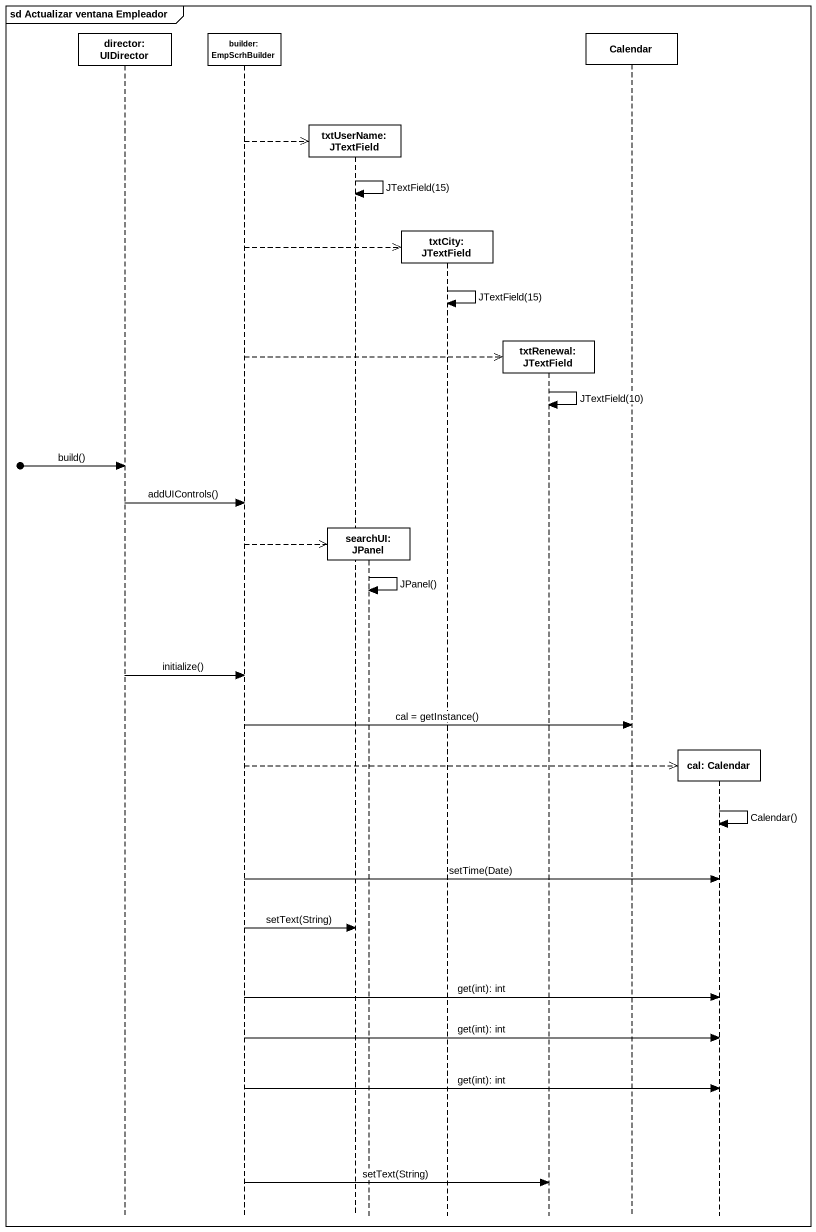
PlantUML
@startuml
mainframe sd Actualizar ventana Empleador
hide footbox
participant "director: UIDirector" as director_UIDirector
participant "builder: EmpScrhBuilder" as builder_EmpScrhBuilder
participant "txtUserName: JTextField" as txtUserName_JTextField
participant "searchUI: JPanel" as searchUI_JPanel
participant "txtCity: JTextField" as txtCity_JTextField
participant "txtRenewal: JTextField" as txtRenewal_JTextField
participant Calendar
participant "cal: Calendar" as cal_Calendar

builder_EmpScrhBuilder -->> txtUserName_JTextField **
txtUserName_JTextField -> txtUserName_JTextField : JTextField(15)
builder_EmpScrhBuilder -->> txtCity_JTextField **
txtCity_JTextField -> txtCity_JTextField : JTextField(15)
builder_EmpScrhBuilder -->> txtRenewal_JTextField **
txtRenewal_JTextField -> txtRenewal_JTextField : JTextField(10)
[o-> director_UIDirector : build()
director_UIDirector -> builder_EmpScrhBuilder : addUIControls()
builder_EmpScrhBuilder -->> searchUI_JPanel **
searchUI_JPanel -> searchUI_JPanel : JPanel()
director_UIDirector -> builder_EmpScrhBuilder : initialize()
builder_EmpScrhBuilder -> Calendar : cal = getInstance()
builder_EmpScrhBuilder -->> cal_Calendar **
cal_Calendar -> cal_Calendar : Calendar()
builder_EmpScrhBuilder -> cal_Calendar : setTime(Date)
builder_EmpScrhBuilder -> txtUserName_JTextField : setText(String)
builder_EmpScrhBuilder -> cal_Calendar : get(int): int
builder_EmpScrhBuilder -> cal_Calendar : get(int): int
builder_EmpScrhBuilder -> cal_Calendar : get(int): int
builder_EmpScrhBuilder -> txtRenewal_JTextField : setText(String)
@enduml
